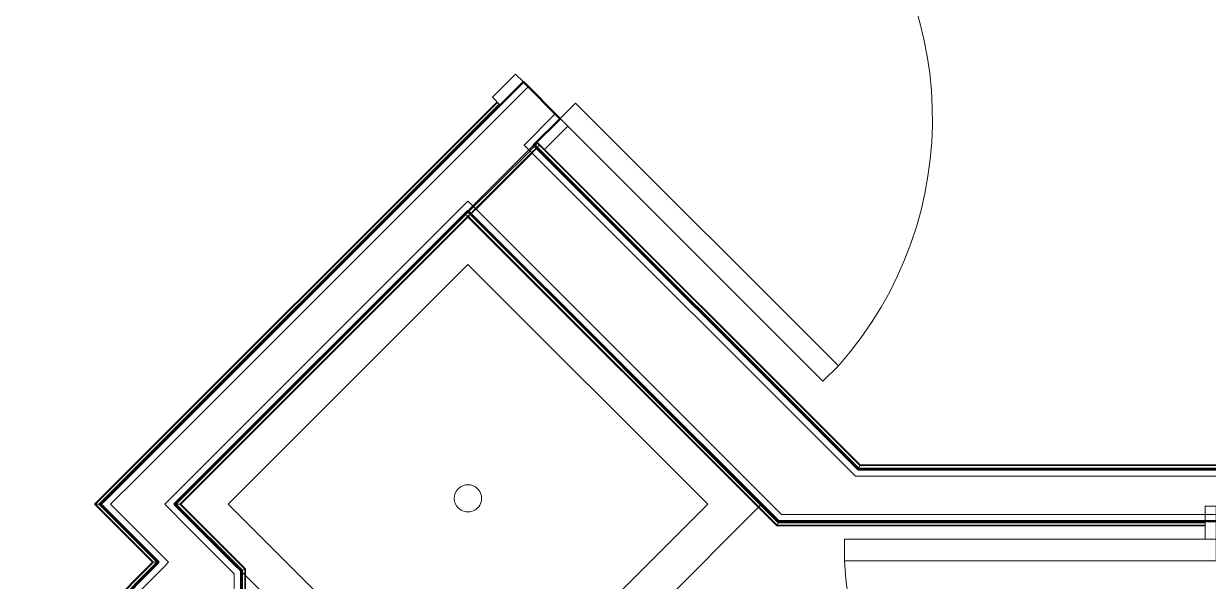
# Model space of a CAD drawing. Header units: inches. Extents: x -4218 to -1830, y 9756 to 12426.
# Drawn here: x -2403.9 to -2295.6, y 10480.1 to 10531.1 of the extents above; entities that cross this region are included whole.
import ezdxf

# ---------------------------------------------------------------- set-up
doc = ezdxf.new("R2010")
doc.units = ezdxf.units.IN
doc.header["$MEASUREMENT"] = 0
for name, color, linetype, lineweight in [('0-1', 7, 'Continuous', 5), ('0-2', 252, 'Continuous', 9), ('A-DOOR-1', 7, 'Continuous', 9), ('A-DOOR-2', 50, 'Continuous', 20), ('A-DOOR-FRAM-1', 50, 'Continuous', 20), ('A-WALL-1', 250, 'Continuous', 50), ('A-WALL-2', 10, 'Continuous', 13), ('A-WALL-3', 253, 'Continuous', 9), ('A-WALL-4', 254, 'Continuous', 9), ('A-WALL-5', 252, 'Continuous', 9), ('A-WALL-6', 7, 'Continuous', 9), ('I-WALL-1', 250, 'Continuous', 50), ('I-WALL-2', 254, 'Continuous', 9), ('I-WALL-3', 253, 'Continuous', 9), ('I-WALL-4', 252, 'Continuous', 9), ('I-WALL-5', 7, 'Continuous', 9), ('P-SANR-FIXT-1', 7, 'Continuous', 9), ('P-SANR-FIXT-2', 252, 'Continuous', 9)]:
    doc.layers.add(name, color=color, linetype=linetype, lineweight=lineweight)

# ---------------------------------------------------------------- blocks, each defined once
blk = doc.blocks.new('Basic Wall _ INT - W4BØF - _5_8 GYP - 2X4 WOOD_BATT_ - 5_8 GYP_ - ___-2695106-BACKGROUND - 1ST FLOOR')
at = {"layer": 'A-WALL-3'}
for p, q in [((-2392.07, 10481.84), (-2392.16, 10481.84)), ((-2391.87, 10481.84), (-2392.07, 10481.84)), ((-2391.78, 10481.84), (-2391.86, 10481.84)), ((-2391.58, 10481.84), (-2391.61, 10481.84)), ((-2399.85, 10473.57), (-2401.98, 10471.44)), ((-2435.92, 10437.5), (-2438.01, 10435.41)), ((-2446.39, 10427.52), (-2445.45, 10428.47)), ((-2445.2, 10428.22), (-2446.35, 10427.07)), ((-2446.43, 10427.16), (-2446.64, 10427.37)), ((-2446.59, 10427.32), (-2446.39, 10427.52)), ((-2446.38, 10427.1), (-2446.43, 10427.16)), ((-2446.35, 10427.07), (-2446.38, 10427.1))]:
    blk.add_line(p, q, dxfattribs=at)
at = {"layer": 'A-WALL-4'}
for p, q in [((-2446.64, 10427.37), (-2446.59, 10427.32)), ((-2446.55, 10427.28), (-2446.49, 10427.22)), ((-2446.41, 10427.14), (-2446.35, 10427.07))]:
    blk.add_line(p, q, dxfattribs=at)
at = {"layer": 'A-WALL-5'}
for p, q in [((-2400.1, 10473.81), (-2392.07, 10481.84)), ((-2391.58, 10481.84), (-2399.85, 10473.57)), ((-2445.45, 10428.47), (-2438.29, 10435.63)), ((-2438.04, 10435.38), (-2445.2, 10428.22)), ((-2446.64, 10427.37), (-2445.49, 10428.52)), ((-2445.29, 10428.31), (-2446.43, 10427.16))]:
    blk.add_line(p, q, dxfattribs=at)
at = {"layer": 'A-WALL-6'}
for p, q in [((-2400.15, 10473.86), (-2392.16, 10481.84)), ((-2391.76, 10481.84), (-2399.94, 10473.65)), ((-2445.49, 10428.52), (-2438.33, 10435.67)), ((-2438.13, 10435.47), (-2445.29, 10428.31))]:
    blk.add_line(p, q, dxfattribs=at)
at = {"layer": 'A-WALL-6', "flags": 128}
for points in [[(-2392.16, 10481.84), (-2391.99, 10481.84), (-2391.86, 10481.84), (-2391.78, 10481.84), (-2391.76, 10481.84)], [(-2391.76, 10481.84), (-2391.75, 10481.84), (-2391.74, 10481.84), (-2391.72, 10481.84), (-2391.7, 10481.84), (-2391.67, 10481.84), (-2391.64, 10481.84)]]:
    blk.add_lwpolyline(points, dxfattribs=at)
blk = doc.blocks.new('SWING - DOUBLE - FLUSH - 4-0 x 6-8 - DUMMY-3207495-BACKGROUND - 1ST FLOOR')
at = {"layer": 'A-DOOR-1'}
for p, q in [((-27, 2.375), (-27, 3.375)), ((-27, 3.375), (-24, 3.375)), ((-24, 3.375), (-24, 2.375)), ((24, 2.375), (24, 3.375)), ((24, 3.375), (27, 3.375)), ((27, 3.375), (27, 2.375)), ((-24, 2.375), (-27, 2.375)), ((27, 2.375), (24, 2.375)), ((-27, -2.375), (-24, -2.375)), ((-27, -3.375), (-27, -2.375)), ((-24, -2.375), (-24, -3.375)), ((24, -2.375), (27, -2.375)), ((24, -3.375), (24, -2.375)), ((27, -2.375), (27, -3.375)), ((-24, -3.375), (-27, -3.375)), ((27, -3.375), (24, -3.375))]:
    blk.add_line(p, q, dxfattribs=at)
for centre, start, end in [((-24, -2.375), 270, 0), ((24, -2.375), 180, 270)]:
    blk.add_arc(centre, 24, start, end, dxfattribs=at)
at = {"layer": 'A-DOOR-2'}
for p, q in [((-22, -2.375), (-24, -2.375)), ((-22, -26.375), (-22, -2.375)), ((22, -2.375), (24, -2.375)), ((22, -26.375), (22, -2.375)), ((-24, -3.375), (-24, -26.375)), ((24, -3.375), (24, -26.375)), ((-24, -26.375), (-22, -26.375)), ((24, -26.375), (22, -26.375))]:
    blk.add_line(p, q, dxfattribs=at)
blk = doc.blocks.new('Basic Wall _ INT - W4BØF - _5_8 GYP - 2X4 WOOD_BATT_ - 5_8 GYP_ - ___-2695115-BACKGROUND - 1ST FLOOR')
at = {"layer": 'A-WALL-3'}
for p, q in [((-2384.04, 10481.05), (-2384.06, 10481.04)), ((-2383.86, 10481.13), (-2383.92, 10481.1)), ((-2383.71, 10481.19), (-2383.86, 10481.13)), ((-2383.65, 10481.22), (-2383.71, 10481.19)), ((-2384.06, 10419.04), (-2384.06, 10418.54)), ((-2383.71, 10418.54), (-2383.71, 10419.04)), ((-2384.06, 10418.54), (-2384.04, 10418.54)), ((-2383.92, 10418.54), (-2383.86, 10418.54)), ((-2383.86, 10418.54), (-2383.71, 10418.54)), ((-2383.71, 10418.54), (-2383.65, 10418.54))]:
    blk.add_line(p, q, dxfattribs=at)
at = {"layer": 'A-WALL-5'}
for p, q in [((-2384.06, 10481.04), (-2384.06, 10443.04)), ((-2383.71, 10443.04), (-2383.71, 10481.19)), ((-2383.94, 10418.54), (-2383.94, 10419.04)), ((-2383.65, 10418.54), (-2383.65, 10419.04)), ((-2384.02, 10418.54), (-2384.06, 10418.54)), ((-2383.94, 10418.54), (-2384.02, 10418.54)), ((-2383.77, 10418.54), (-2383.94, 10418.54)), ((-2383.65, 10418.54), (-2383.77, 10418.54))]:
    blk.add_line(p, q, dxfattribs=at)
at = {"layer": 'A-WALL-6'}
for p, q in [((-2383.94, 10443.04), (-2383.94, 10481.1)), ((-2383.65, 10443.04), (-2383.65, 10481.22))]:
    blk.add_line(p, q, dxfattribs=at)
at = {"layer": 'A-WALL-6', "flags": 128}
for points in [[(-2384.02, 10481.06), (-2384, 10481.07), (-2383.98, 10481.08), (-2383.96, 10481.09), (-2383.95, 10481.09), (-2383.94, 10481.09), (-2383.94, 10481.1)], [(-2383.94, 10481.1), (-2383.92, 10481.1), (-2383.86, 10481.13), (-2383.77, 10481.17), (-2383.65, 10481.22)]]:
    blk.add_lwpolyline(points, dxfattribs=at)
blk = doc.blocks.new('Basic Wall _ INT - W4BØF - _5_8 GYP - 2X4 WOOD_BATT_ - 5_8 GYP_ - ___-2695117-BACKGROUND - 1ST FLOOR')
at = {"layer": 'A-WALL-3'}
for p, q in [((-2397.38, 10487.15), (-2397.47, 10487.15)), ((-2397.17, 10487.15), (-2397.38, 10487.15)), ((-2397.08, 10487.15), (-2397.17, 10487.15)), ((-2396.88, 10487.15), (-2396.92, 10487.15)), ((-2392.16, 10481.84), (-2392.07, 10481.84)), ((-2392.07, 10481.84), (-2391.87, 10481.84)), ((-2391.86, 10481.84), (-2391.78, 10481.84)), ((-2391.61, 10481.84), (-2391.58, 10481.84))]:
    blk.add_line(p, q, dxfattribs=at)
at = {"layer": 'A-WALL-5'}
for p, q in [((-2397.38, 10487.15), (-2392.07, 10481.84)), ((-2391.58, 10481.84), (-2396.88, 10487.15))]:
    blk.add_line(p, q, dxfattribs=at)
at = {"layer": 'A-WALL-6'}
for p, q in [((-2397.47, 10487.15), (-2392.16, 10481.84)), ((-2397.06, 10487.15), (-2391.76, 10481.84))]:
    blk.add_line(p, q, dxfattribs=at)
at = {"layer": 'A-WALL-6', "flags": 128}
for points in [[(-2397.47, 10487.15), (-2397.3, 10487.15), (-2397.17, 10487.15), (-2397.09, 10487.15), (-2397.06, 10487.15)], [(-2397.06, 10487.15), (-2397.06, 10487.15), (-2397.04, 10487.15), (-2397.03, 10487.15), (-2397, 10487.15), (-2396.97, 10487.15), (-2396.94, 10487.15)], [(-2391.76, 10481.84), (-2391.78, 10481.84), (-2391.86, 10481.84), (-2391.99, 10481.84), (-2392.16, 10481.84)], [(-2391.64, 10481.84), (-2391.67, 10481.84), (-2391.7, 10481.84), (-2391.72, 10481.84), (-2391.74, 10481.84), (-2391.75, 10481.84), (-2391.76, 10481.84)]]:
    blk.add_lwpolyline(points, dxfattribs=at)
blk = doc.blocks.new('Basic Wall _ INT - W4BØF - _5_8 GYP - 2X4 WOOD_BATT_ - 5_8 GYP_ - ___-2695116-BACKGROUND - 1ST FLOOR')
at = {"layer": 'A-WALL-3'}
for p, q in [((-2390.13, 10487.15), (-2390.17, 10487.15)), ((-2389.88, 10487.15), (-2389.97, 10487.15)), ((-2389.67, 10487.15), (-2389.87, 10487.15)), ((-2389.58, 10487.15), (-2389.67, 10487.15)), ((-2384.06, 10481.04), (-2384.04, 10481.05)), ((-2383.92, 10481.1), (-2383.86, 10481.13)), ((-2383.86, 10481.13), (-2383.71, 10481.19)), ((-2383.71, 10481.19), (-2383.65, 10481.22))]:
    blk.add_line(p, q, dxfattribs=at)
at = {"layer": 'A-WALL-5'}
for p, q in [((-2384.06, 10481.04), (-2390.17, 10487.15)), ((-2389.67, 10487.15), (-2383.71, 10481.19))]:
    blk.add_line(p, q, dxfattribs=at)
at = {"layer": 'A-WALL-6'}
for p, q in [((-2383.94, 10481.1), (-2389.99, 10487.15)), ((-2389.58, 10487.15), (-2383.65, 10481.22))]:
    blk.add_line(p, q, dxfattribs=at)
at = {"layer": 'A-WALL-6', "flags": 128}
for points in [[(-2390.11, 10487.15), (-2390.08, 10487.15), (-2390.05, 10487.15), (-2390.02, 10487.15), (-2390, 10487.15), (-2389.99, 10487.15), (-2389.99, 10487.15)], [(-2389.99, 10487.15), (-2389.96, 10487.15), (-2389.88, 10487.15), (-2389.75, 10487.15), (-2389.58, 10487.15)], [(-2383.94, 10481.1), (-2383.94, 10481.09), (-2383.95, 10481.09), (-2383.96, 10481.09), (-2383.98, 10481.08), (-2384, 10481.07), (-2384.02, 10481.06)], [(-2383.65, 10481.22), (-2383.77, 10481.17), (-2383.86, 10481.13), (-2383.92, 10481.1), (-2383.94, 10481.1)]]:
    blk.add_lwpolyline(points, dxfattribs=at)
blk = doc.blocks.new('Shower Base-Corner - 38_ x 38_-V55-BACKGROUND - 1ST FLOOR')
at = {"layer": 'P-SANR-FIXT-1'}
for p, q in [((0, 38), (18.62, 38)), ((18.62, 38), (38, 18.62)), ((3.49, 34.51), (17.18, 34.51)), ((3.49, 3.49), (3.49, 34.51)), ((17.18, 34.51), (34.51, 17.18)), ((38, 18.62), (38, 8.63)), ((34.51, 17.18), (34.51, 3.49)), ((34.51, 3.49), (3.49, 3.49))]:
    blk.add_line(p, q, dxfattribs=at)
for start, end in [(360, 180), (180, 0)]:
    blk.add_arc((18.62, 18.62), 1.25, start, end, dxfattribs=at)
at = {"layer": 'P-SANR-FIXT-2'}
for p, q in [((0, 0), (0, 38)), ((38, 8.63), (38, 0)), ((38, 0), (0, 0))]:
    blk.add_line(p, q, dxfattribs=at)
blk = doc.blocks.new('Basic Wall _ INT - W8BØF - _5_8 GYP - 2X8 WOOD_BATT_ - 5_8 GYP_ - ___-2704767-BACKGROUND - 1ST FLOOR')
at = {"layer": 'I-WALL-2'}
for p, q in [((-2357.27, 10520.04), (-2357.29, 10520.03)), ((-2357.08, 10520.23), (-2357.14, 10520.17)), ((-2356.99, 10520.32), (-2357.04, 10520.28))]:
    blk.add_line(p, q, dxfattribs=at)
at = {"layer": 'I-WALL-3'}
for p, q in [((-2357.24, 10520.07), (-2357.2, 10520.12)), ((-2357.2, 10520.12), (-2356.99, 10520.32)), ((-2356.89, 10520.13), (-2356.83, 10520.07)), ((-2356.82, 10520.06), (-2356.74, 10519.98)), ((-2327.51, 10490.54), (-2327.45, 10490.69)), ((-2327.45, 10490.69), (-2327.42, 10490.75)), ((-2327.59, 10490.34), (-2327.58, 10490.36)), ((-2327.54, 10490.48), (-2327.51, 10490.54))]:
    blk.add_line(p, q, dxfattribs=at)
at = {"layer": 'I-WALL-4'}
for p, q in [((-2357.29, 10520.03), (-2357.25, 10520.06)), ((-2327.59, 10490.34), (-2357.29, 10520.03)), ((-2357.25, 10520.06), (-2357.24, 10520.07)), ((-2356.85, 10520.17), (-2356.78, 10520.11)), ((-2356.78, 10520.11), (-2356.7, 10520.03)), ((-2356.74, 10519.98), (-2327.45, 10490.69))]:
    blk.add_line(p, q, dxfattribs=at)
at = {"layer": 'I-WALL-5'}
for p, q in [((-2327.54, 10490.46), (-2357.2, 10520.12)), ((-2356.7, 10520.03), (-2327.42, 10490.75)), ((-2327.58, 10490.38), (-2327.59, 10490.34))]:
    blk.add_line(p, q, dxfattribs=at)
at = {"layer": 'I-WALL-5', "flags": 128}
for points in [[(-2327.42, 10490.75), (-2327.47, 10490.63), (-2327.51, 10490.54), (-2327.53, 10490.48), (-2327.54, 10490.46)], [(-2327.54, 10490.46), (-2327.54, 10490.46), (-2327.55, 10490.45), (-2327.55, 10490.44), (-2327.56, 10490.42), (-2327.57, 10490.4), (-2327.58, 10490.38)]]:
    blk.add_lwpolyline(points, dxfattribs=at)
blk = doc.blocks.new('Basic Wall _ INT - W8BØF - _5_8 GYP - 2X8 WOOD_BATT_ - 5_8 GYP_ - ___-2699375-BACKGROUND - 1ST FLOOR')
at = {"layer": 'I-WALL-2'}
for p, q in [((-2363.54, 10513.77), (-2363.59, 10513.72)), ((-2363.44, 10513.87), (-2363.5, 10513.81)), ((-2363.3, 10514.02), (-2363.31, 10514))]:
    blk.add_line(p, q, dxfattribs=at)
at = {"layer": 'I-WALL-3'}
for p, q in [((-2363.59, 10513.72), (-2363.38, 10513.93)), ((-2363.38, 10513.93), (-2363.34, 10513.97)), ((-2363.38, 10513.61), (-2363.34, 10513.56)), ((-2363.32, 10513.54), (-2363.25, 10513.48)), ((-2335.04, 10485.17), (-2335.01, 10485.23)), ((-2335.01, 10485.23), (-2334.95, 10485.38)), ((-2334.95, 10485.38), (-2334.92, 10485.45)), ((-2334.87, 10485.56), (-2334.86, 10485.59))]:
    blk.add_line(p, q, dxfattribs=at)
at = {"layer": 'I-WALL-4'}
for p, q in [((-2363.43, 10513.57), (-2363.38, 10513.52)), ((-2363.36, 10513.5), (-2363.3, 10513.43)), ((-2363.34, 10513.97), (-2363.33, 10513.99)), ((-2363.33, 10513.99), (-2363.3, 10514.02)), ((-2334.86, 10485.59), (-2363.3, 10514.02)), ((-2363.25, 10513.48), (-2335.01, 10485.23))]:
    blk.add_line(p, q, dxfattribs=at)
at = {"layer": 'I-WALL-5'}
for p, q in [((-2363.38, 10513.93), (-2334.92, 10485.46)), ((-2363.3, 10513.43), (-2335.04, 10485.17)), ((-2334.86, 10485.59), (-2334.88, 10485.54))]:
    blk.add_line(p, q, dxfattribs=at)
at = {"layer": 'I-WALL-5', "flags": 128}
for points in [[(-2334.92, 10485.46), (-2334.92, 10485.44), (-2334.95, 10485.38), (-2334.99, 10485.29), (-2335.04, 10485.17)], [(-2334.88, 10485.54), (-2334.89, 10485.52), (-2334.9, 10485.5), (-2334.91, 10485.49), (-2334.91, 10485.47), (-2334.92, 10485.46), (-2334.92, 10485.46)]]:
    blk.add_lwpolyline(points, dxfattribs=at)
blk = doc.blocks.new('Basic Wall _ INT - W4BØF - _5_8 GYP - 2X4 WOOD_BATT_ - 5_8 GYP_ - ___-2695122-BACKGROUND - 1ST FLOOR')
at = {"layer": 'A-WALL-3'}
for p, q in [((-2335.01, 10485.23), (-2335.04, 10485.17)), ((-2334.95, 10485.38), (-2335.01, 10485.23)), ((-2334.92, 10485.45), (-2334.95, 10485.38)), ((-2334.86, 10485.59), (-2334.87, 10485.56))]:
    blk.add_line(p, q, dxfattribs=at)
at = {"layer": 'A-WALL-5'}
for p, q in [((-2335.01, 10485.23), (-2295.86, 10485.23)), ((-2295.86, 10485.59), (-2334.86, 10485.59))]:
    blk.add_line(p, q, dxfattribs=at)
at = {"layer": 'A-WALL-6'}
for p, q in [((-2335.04, 10485.17), (-2295.86, 10485.17)), ((-2334.92, 10485.46), (-2295.86, 10485.46)), ((-2334.88, 10485.54), (-2334.86, 10485.59))]:
    blk.add_line(p, q, dxfattribs=at)
at = {"layer": 'A-WALL-6', "flags": 128}
for points in [[(-2335.04, 10485.17), (-2334.99, 10485.29), (-2334.95, 10485.38), (-2334.92, 10485.44), (-2334.92, 10485.46)], [(-2334.92, 10485.46), (-2334.92, 10485.46), (-2334.91, 10485.47), (-2334.91, 10485.49), (-2334.9, 10485.5), (-2334.89, 10485.52), (-2334.88, 10485.54)]]:
    blk.add_lwpolyline(points, dxfattribs=at)
blk = doc.blocks.new('Basic Wall _ INT - W4BØF - _5_8 GYP - 2X4 WOOD_BATT_ - 5_8 GYP_ - ___-2695123-BACKGROUND - 1ST FLOOR')
at = {"layer": 'A-WALL-3'}
for p, q in [((-2327.45, 10490.69), (-2327.51, 10490.54)), ((-2327.42, 10490.75), (-2327.45, 10490.69)), ((-2289.9, 10490.54), (-2289.76, 10490.69)), ((-2289.76, 10490.69), (-2289.69, 10490.75)), ((-2327.58, 10490.36), (-2327.59, 10490.34)), ((-2327.51, 10490.54), (-2327.54, 10490.48)), ((-2290.11, 10490.34), (-2290.08, 10490.36)), ((-2289.97, 10490.48), (-2289.91, 10490.54))]:
    blk.add_line(p, q, dxfattribs=at)
at = {"layer": 'A-WALL-5'}
for p, q in [((-2327.45, 10490.69), (-2289.76, 10490.69)), ((-2290.11, 10490.34), (-2327.59, 10490.34))]:
    blk.add_line(p, q, dxfattribs=at)
at = {"layer": 'A-WALL-6'}
for p, q in [((-2327.42, 10490.75), (-2289.69, 10490.75)), ((-2327.59, 10490.34), (-2327.58, 10490.38)), ((-2289.98, 10490.46), (-2327.54, 10490.46))]:
    blk.add_line(p, q, dxfattribs=at)
at = {"layer": 'A-WALL-6', "flags": 128}
for points in [[(-2327.54, 10490.46), (-2327.53, 10490.48), (-2327.51, 10490.54), (-2327.47, 10490.63), (-2327.42, 10490.75)], [(-2289.69, 10490.75), (-2289.81, 10490.63), (-2289.9, 10490.54), (-2289.96, 10490.48), (-2289.98, 10490.46)], [(-2327.58, 10490.38), (-2327.57, 10490.4), (-2327.56, 10490.42), (-2327.55, 10490.44), (-2327.55, 10490.45), (-2327.54, 10490.46), (-2327.54, 10490.46)], [(-2289.98, 10490.46), (-2289.98, 10490.46), (-2289.99, 10490.45), (-2290.01, 10490.44), (-2290.02, 10490.42), (-2290.04, 10490.4), (-2290.06, 10490.38)]]:
    blk.add_lwpolyline(points, dxfattribs=at)
blk = doc.blocks.new('SWING - SINGLE - FLUSH - 2-10 x 6-8 - PRIVACY-3199407-BACKGROUND - 1ST FLOOR')
at = {"layer": 'A-DOOR-1'}
blk.add_arc((17, 2.37), 34.07, 93.3657, 180, dxfattribs=at)
at = {"layer": 'A-DOOR-2'}
for p, q in [((15, 2.37), (15, 36.38)), ((17, 36.38), (15, 36.38)), ((17, 2.37), (17, 36.38)), ((17, 2.37), (15, 2.37))]:
    blk.add_line(p, q, dxfattribs=at)
at = {"layer": 'A-DOOR-FRAM-1'}
for p, q in [((-17, 3.37), (-20, 3.37)), ((-20, 3.37), (-20, 2.37)), ((-17, 2.37), (-17, 3.37)), ((20, 3.37), (17, 3.37)), ((17, 3.37), (17, 2.37)), ((20, 2.37), (20, 3.37)), ((-20, 2.37), (-17, 2.37)), ((17, 2.37), (20, 2.37)), ((-17, -2.38), (-20, -2.38)), ((-20, -2.38), (-20, -3.38)), ((-17, -3.38), (-17, -2.38)), ((20, -2.38), (17, -2.38)), ((17, -2.38), (17, -3.38)), ((20, -3.38), (20, -2.38)), ((-20, -3.38), (-17, -3.38)), ((17, -3.38), (20, -3.38))]:
    blk.add_line(p, q, dxfattribs=at)
blk = doc.blocks.new('Basic Wall _ INT - W4BØF - _5_8 GYP - 2X4 WOOD_BATT_ - 5_8 GYP_ - ___-2695126-BACKGROUND - 1ST FLOOR')
at = {"layer": 'A-WALL-3'}
for p, q in [((-2306.35, 10578.18), (-2306.37, 10578.24)), ((-2306.29, 10578.04), (-2306.35, 10578.18)), ((-2306.26, 10577.97), (-2306.28, 10578.03)), ((-2306.2, 10577.83), (-2306.21, 10577.85)), ((-2332.06, 10551.97), (-2334.18, 10549.85)), ((-2358.23, 10525.8), (-2360.35, 10523.68)), ((-2397.47, 10487.15), (-2397.38, 10487.15)), ((-2397.38, 10487.15), (-2397.17, 10487.15)), ((-2397.17, 10487.15), (-2397.08, 10487.15)), ((-2396.92, 10487.15), (-2396.88, 10487.15))]:
    blk.add_line(p, q, dxfattribs=at)
at = {"layer": 'A-WALL-5'}
for p, q in [((-2332.31, 10552.21), (-2306.35, 10578.18)), ((-2306.2, 10577.83), (-2332.06, 10551.97)), ((-2397.38, 10487.15), (-2360.6, 10523.93)), ((-2360.35, 10523.68), (-2396.88, 10487.15))]:
    blk.add_line(p, q, dxfattribs=at)
at = {"layer": 'A-WALL-6'}
for p, q in [((-2332.36, 10552.26), (-2306.37, 10578.24)), ((-2306.25, 10577.95), (-2332.15, 10552.05)), ((-2397.47, 10487.15), (-2360.64, 10523.97)), ((-2360.44, 10523.77), (-2397.06, 10487.15))]:
    blk.add_line(p, q, dxfattribs=at)
at = {"layer": 'A-WALL-6', "flags": 128}
for points in [[(-2306.37, 10578.24), (-2306.32, 10578.12), (-2306.28, 10578.03), (-2306.26, 10577.97), (-2306.25, 10577.95)], [(-2306.25, 10577.95), (-2306.25, 10577.95), (-2306.25, 10577.94), (-2306.24, 10577.93), (-2306.24, 10577.91), (-2306.23, 10577.89), (-2306.22, 10577.87)], [(-2397.06, 10487.15), (-2397.09, 10487.15), (-2397.17, 10487.15), (-2397.3, 10487.15), (-2397.47, 10487.15)], [(-2396.94, 10487.15), (-2396.97, 10487.15), (-2397, 10487.15), (-2397.03, 10487.15), (-2397.04, 10487.15), (-2397.06, 10487.15), (-2397.06, 10487.15)]]:
    blk.add_lwpolyline(points, dxfattribs=at)
blk = doc.blocks.new('Basic Wall _ INT - W4BØF - _5_8 GYP - 2X4 WOOD_BATT_ - 5_8 GYP_ - ___-2695127-BACKGROUND - 1ST FLOOR')
at = {"layer": 'A-WALL-3'}
for p, q in [((-2304.22, 10573.06), (-2304.23, 10573.08)), ((-2304.15, 10572.88), (-2304.18, 10572.94)), ((-2304.09, 10572.73), (-2304.15, 10572.87)), ((-2304.06, 10572.67), (-2304.09, 10572.73)), ((-2320.77, 10556.54), (-2324.13, 10553.18)), ((-2323.44, 10553.37), (-2321.01, 10555.8)), ((-2320.97, 10555.85), (-2320.53, 10556.29)), ((-2320.38, 10556.43), (-2320.32, 10556.5)), ((-2320.32, 10556.5), (-2320.23, 10556.58)), ((-2324.18, 10552.64), (-2324.09, 10552.72)), ((-2324.09, 10552.72), (-2324.03, 10552.79)), ((-2323.89, 10552.93), (-2323.45, 10553.36)), ((-2328.7, 10548.61), (-2330.83, 10546.49)), ((-2354.87, 10522.44), (-2356.99, 10520.32)), ((-2357.29, 10520.03), (-2363.3, 10514.02)), ((-2356.89, 10519.92), (-2356.83, 10519.99)), ((-2356.83, 10519.99), (-2356.74, 10520.07)), ((-2362.6, 10514.22), (-2357.48, 10519.34)), ((-2357.48, 10519.34), (-2357.04, 10519.78)), ((-2363.34, 10513.48), (-2363.26, 10513.56)), ((-2363.25, 10513.56), (-2363.19, 10513.63)), ((-2363.04, 10513.77), (-2362.61, 10514.21)), ((-2390.17, 10487.15), (-2390.13, 10487.15)), ((-2389.97, 10487.15), (-2389.88, 10487.15)), ((-2389.87, 10487.15), (-2389.67, 10487.15)), ((-2389.67, 10487.15), (-2389.58, 10487.15))]:
    blk.add_line(p, q, dxfattribs=at)
at = {"layer": 'A-WALL-5'}
for p, q in [((-2304.23, 10573.08), (-2320.77, 10556.54)), ((-2320.23, 10556.58), (-2304.09, 10572.73)), ((-2323.6, 10553.53), (-2321.14, 10555.99)), ((-2323.4, 10553.33), (-2320.48, 10556.25)), ((-2321.13, 10556.01), (-2320.7, 10556.43)), ((-2320.34, 10556.39), (-2320.27, 10556.45)), ((-2320.27, 10556.45), (-2320.19, 10556.54)), ((-2324.05, 10553.09), (-2323.61, 10553.53)), ((-2324.16, 10553.15), (-2328.7, 10548.61)), ((-2328.46, 10548.36), (-2324.18, 10552.64)), ((-2324.13, 10552.6), (-2324.05, 10552.68)), ((-2324.05, 10552.68), (-2323.98, 10552.74)), ((-2323.84, 10552.89), (-2323.41, 10553.32)), ((-2357.64, 10519.5), (-2357.2, 10519.94)), ((-2356.99, 10520.32), (-2357.29, 10520.03)), ((-2356.85, 10519.88), (-2356.78, 10519.94)), ((-2356.78, 10519.94), (-2356.7, 10520.03)), ((-2363.21, 10513.93), (-2357.65, 10519.48)), ((-2362.56, 10514.17), (-2357.43, 10519.29)), ((-2357.43, 10519.3), (-2356.99, 10519.73)), ((-2363.3, 10514.02), (-2390.17, 10487.15)), ((-2389.67, 10487.15), (-2363.34, 10513.48)), ((-2363.29, 10513.43), (-2363.21, 10513.52)), ((-2363.21, 10513.52), (-2363.15, 10513.58)), ((-2363, 10513.73), (-2362.6, 10514.13))]:
    blk.add_line(p, q, dxfattribs=at)
at = {"layer": 'A-WALL-6'}
for p, q in [((-2320.69, 10556.45), (-2304.18, 10572.95)), ((-2320.19, 10556.54), (-2304.06, 10572.67)), ((-2328.62, 10548.52), (-2324.05, 10553.09)), ((-2328.41, 10548.32), (-2324.13, 10552.59)), ((-2357.2, 10519.94), (-2356.9, 10520.24)), ((-2389.99, 10487.15), (-2363.21, 10513.93)), ((-2389.58, 10487.15), (-2363.3, 10513.43))]:
    blk.add_line(p, q, dxfattribs=at)
at = {"layer": 'A-WALL-6', "flags": 128}
for points in [[(-2304.22, 10573.04), (-2304.21, 10573.02), (-2304.2, 10573), (-2304.19, 10572.98), (-2304.19, 10572.97), (-2304.18, 10572.96), (-2304.18, 10572.95)], [(-2304.18, 10572.95), (-2304.17, 10572.93), (-2304.15, 10572.88), (-2304.11, 10572.79), (-2304.06, 10572.67)], [(-2389.99, 10487.15), (-2389.99, 10487.15), (-2390, 10487.15), (-2390.02, 10487.15), (-2390.05, 10487.15), (-2390.08, 10487.15), (-2390.11, 10487.15)], [(-2389.58, 10487.15), (-2389.75, 10487.15), (-2389.88, 10487.15), (-2389.96, 10487.15), (-2389.99, 10487.15)]]:
    blk.add_lwpolyline(points, dxfattribs=at)
blk = doc.blocks.new('CTR - 1st Phase - Unit Layouts_rvt-1-BACKGROUND - 1ST FLOOR')
at = {"layer": 'A-WALL-1'}
for p, q in [((-2358.23, 10525.8), (-2393.52, 10490.51)), ((-2354.87, 10522.44), (-2358.23, 10525.8)), ((-2357.29, 10520.03), (-2354.87, 10522.44)), ((-2390.17, 10487.15), (-2363.3, 10514.02)), ((-2393.52, 10490.51), (-2396.44, 10487.59)), ((-2290.11, 10490.34), (-2327.59, 10490.34)), ((-2396.44, 10487.59), (-2396.88, 10487.15)), ((-2396.88, 10487.15), (-2391.58, 10481.84)), ((-2388.81, 10485.79), (-2390.17, 10487.15)), ((-2384.69, 10481.67), (-2388.81, 10485.79)), ((-2322.84, 10485.59), (-2294.86, 10485.59)), ((-2391.58, 10481.84), (-2401.98, 10471.44)), ((-2384.06, 10481.04), (-2384.69, 10481.67)), ((-2384.06, 10418.54), (-2384.06, 10481.04))]:
    blk.add_line(p, q, dxfattribs=at)
at = {"layer": 'A-WALL-2'}
for p, q in [((-2357.78, 10525.36), (-2393.08, 10490.06)), ((-2355.31, 10522.89), (-2358.17, 10520.03)), ((-2358.17, 10520.03), (-2357.73, 10519.59)), ((-2327.85, 10489.71), (-2357.73, 10519.59)), ((-2363.3, 10514.9), (-2390.61, 10487.59)), ((-2363.3, 10514.9), (-2362.85, 10514.46)), ((-2334.61, 10486.21), (-2362.85, 10514.46)), ((-2396, 10487.15), (-2393.52, 10489.62)), ((-2393.52, 10489.62), (-2393.08, 10490.06)), ((-2326.97, 10489.71), (-2327.85, 10489.71)), ((-2290.73, 10489.71), (-2326.97, 10489.71)), ((-2391.05, 10487.15), (-2390.61, 10487.59)), ((-2390.69, 10481.84), (-2396, 10487.15)), ((-2388.81, 10484.91), (-2391.05, 10487.15)), ((-2324.35, 10486.21), (-2334.61, 10486.21)), ((-2323.47, 10486.21), (-2324.35, 10486.21)), ((-2294.23, 10486.21), (-2323.47, 10486.21)), ((-2388.81, 10484.91), (-2388.22, 10484.32)), ((-2388.22, 10484.32), (-2388.19, 10484.35)), ((-2388.19, 10484.35), (-2388.19, 10484.29)), ((-2388.19, 10484.29), (-2384.69, 10480.79)), ((-2391.14, 10481.4), (-2401.53, 10471)), ((-2390.69, 10481.84), (-2391.14, 10481.4)), ((-2384.69, 10480.79), (-2384.69, 10475.84))]:
    blk.add_line(p, q, dxfattribs=at)
at = {"layer": 'A-WALL-3'}
for p, q in [((-2360.35, 10523.68), (-2393.52, 10490.51)), ((-2390.17, 10487.15), (-2363.59, 10513.72)), ((-2396.88, 10487.15), (-2393.52, 10490.51)), ((-2290.11, 10490.34), (-2327.59, 10490.34)), ((-2396.88, 10487.15), (-2391.58, 10481.84)), ((-2388.81, 10485.79), (-2390.17, 10487.15)), ((-2388.81, 10485.79), (-2384.06, 10481.04)), ((-2322.84, 10485.59), (-2295.86, 10485.59)), ((-2391.58, 10481.84), (-2399.85, 10473.57)), ((-2384.06, 10443.04), (-2384.06, 10481.04))]:
    blk.add_line(p, q, dxfattribs=at)
at = {"layer": 'A-WALL-4'}
for p, q in [((-2358.23, 10525.8), (-2360.35, 10523.68)), ((-2356.99, 10520.32), (-2354.87, 10522.44)), ((-2357.14, 10520.17), (-2356.99, 10520.32)), ((-2363.59, 10513.72), (-2363.44, 10513.87))]:
    blk.add_line(p, q, dxfattribs=at)
at = {"layer": 'A-WALL-5'}
for p, q in [((-2358.23, 10525.8), (-2357.8, 10525.38)), ((-2357.78, 10525.36), (-2354.87, 10522.44))]:
    blk.add_line(p, q, dxfattribs=at)
at = {"layer": 'I-WALL-1'}
for p, q in [((-2327.59, 10490.34), (-2357.29, 10520.03)), ((-2363.3, 10514.02), (-2334.86, 10485.59)), ((-2334.86, 10485.59), (-2333.98, 10485.59)), ((-2333.98, 10485.59), (-2322.84, 10485.59))]:
    blk.add_line(p, q, dxfattribs=at)
at = {"layer": 'I-WALL-2'}
for p, q in [((-2357.08, 10519.82), (-2357.14, 10519.88)), ((-2356.99, 10519.73), (-2357.07, 10519.81)), ((-2363.14, 10513.86), (-2363.09, 10513.81)), ((-2363.07, 10513.79), (-2363, 10513.72))]:
    blk.add_line(p, q, dxfattribs=at)
at = {"layer": 'I-WALL-3'}
for p, q in [((-2327.59, 10490.34), (-2356.99, 10519.73)), ((-2363, 10513.72), (-2334.86, 10485.59)), ((-2322.84, 10485.59), (-2334.86, 10485.59))]:
    blk.add_line(p, q, dxfattribs=at)
at = {"layer": '0-2'}
for name in ['Basic Wall _ INT - W4BØF - _5_8 GYP - 2X4 WOOD_BATT_ - 5_8 GYP_ - ___-2695126-BACKGROUND - 1ST FLOOR', 'Basic Wall _ INT - W4BØF - _5_8 GYP - 2X4 WOOD_BATT_ - 5_8 GYP_ - ___-2695127-BACKGROUND - 1ST FLOOR', 'Basic Wall _ INT - W8BØF - _5_8 GYP - 2X8 WOOD_BATT_ - 5_8 GYP_ - ___-2704767-BACKGROUND - 1ST FLOOR', 'Basic Wall _ INT - W8BØF - _5_8 GYP - 2X8 WOOD_BATT_ - 5_8 GYP_ - ___-2699375-BACKGROUND - 1ST FLOOR', 'Basic Wall _ INT - W4BØF - _5_8 GYP - 2X4 WOOD_BATT_ - 5_8 GYP_ - ___-2695123-BACKGROUND - 1ST FLOOR', 'Basic Wall _ INT - W4BØF - _5_8 GYP - 2X4 WOOD_BATT_ - 5_8 GYP_ - ___-2695117-BACKGROUND - 1ST FLOOR', 'Basic Wall _ INT - W4BØF - _5_8 GYP - 2X4 WOOD_BATT_ - 5_8 GYP_ - ___-2695116-BACKGROUND - 1ST FLOOR', 'Basic Wall _ INT - W4BØF - _5_8 GYP - 2X4 WOOD_BATT_ - 5_8 GYP_ - ___-2695122-BACKGROUND - 1ST FLOOR', 'Basic Wall _ INT - W4BØF - _5_8 GYP - 2X4 WOOD_BATT_ - 5_8 GYP_ - ___-2695106-BACKGROUND - 1ST FLOOR', 'Basic Wall _ INT - W4BØF - _5_8 GYP - 2X4 WOOD_BATT_ - 5_8 GYP_ - ___-2695115-BACKGROUND - 1ST FLOOR']:
    blk.add_blockref(name, (0, 0), dxfattribs=at)
for name, p, rotation in [('SWING - SINGLE - FLUSH - 2-10 x 6-8 - PRIVACY-3199407-BACKGROUND - 1ST FLOOR', (-2344.53, 10536.15), 225.0000000000069), ('Shower Base-Corner - 38_ x 38_-V55-BACKGROUND - 1ST FLOOR', (-2363.3, 10514.02), 224.9999999999903), ('SWING - DOUBLE - FLUSH - 4-0 x 6-8 - DUMMY-3207495-BACKGROUND - 1ST FLOOR', (-2417.27, 10452.79), 225.0000000000071), ('SWING - SINGLE - FLUSH - 2-10 x 6-8 - PRIVACY-3199407-BACKGROUND - 1ST FLOOR', (-2292.48, 10466.96), 90.00000000000803)]:
    blk.add_blockref(name, p, dxfattribs=dict(at, rotation=rotation))

msp = doc.modelspace()

# ---------------------------------------------------------------- block references
at = {"layer": '0-1'}
msp.add_blockref('CTR - 1st Phase - Unit Layouts_rvt-1-BACKGROUND - 1ST FLOOR', (0, 0), dxfattribs=at)

doc.saveas('drawing.dxf')
